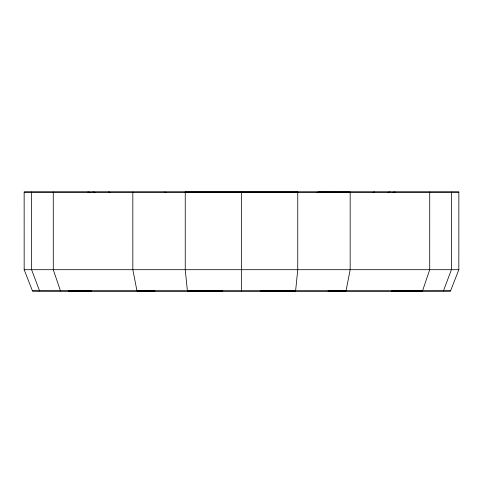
<?xml version="1.0" encoding="UTF-8"?>
<svg xmlns="http://www.w3.org/2000/svg" width="483" height="483" viewBox="0 0 483 483"><rect width="100%" height="100%" fill="white"/><g stroke="black" fill="none" stroke-linecap="round" stroke-linejoin="round"><path stroke-width="0.72" d="M297.751 192.053L297.751 269.695L295.596 290.971L260.168 291.007M429.731 192.053L429.713 269.695L422.51 290.971L391.429 291.056M451.442 192.053L451.424 269.695L443.394 290.971M408.721 291.056L450.512 290.971L458.832 269.695L458.85 192.053L24.15 192.053L24.168 269.695L32.488 290.971L91.571 291.056M316.884 192.518L318.291 192.017L350.175 192.053L350.163 269.695L346.009 290.971L328.06 291.056M372.345 192.463L374.506 192.017M387.674 192.421L389.847 192.017M392.178 192.536L395.082 192.017M185.158 192.053L297.842 192.053M222.832 291.007L187.404 290.971L185.249 269.695L185.249 192.053M24.15 192.053L458.85 192.053M24.168 269.695L458.832 269.695M32.488 290.971L450.512 290.971M68.381 291.056L414.619 291.056M154.94 291.056L136.991 290.971L132.837 269.695L132.825 192.053M87.918 192.017L90.822 192.536M93.153 192.017L95.326 192.421M108.494 192.017L110.655 192.463M164.709 192.017L166.116 192.518M39.606 290.971L31.576 269.695L31.558 192.053M60.49 290.971L53.287 269.695L53.269 192.053M241.5 192.017L241.5 291.056"/></g></svg>
